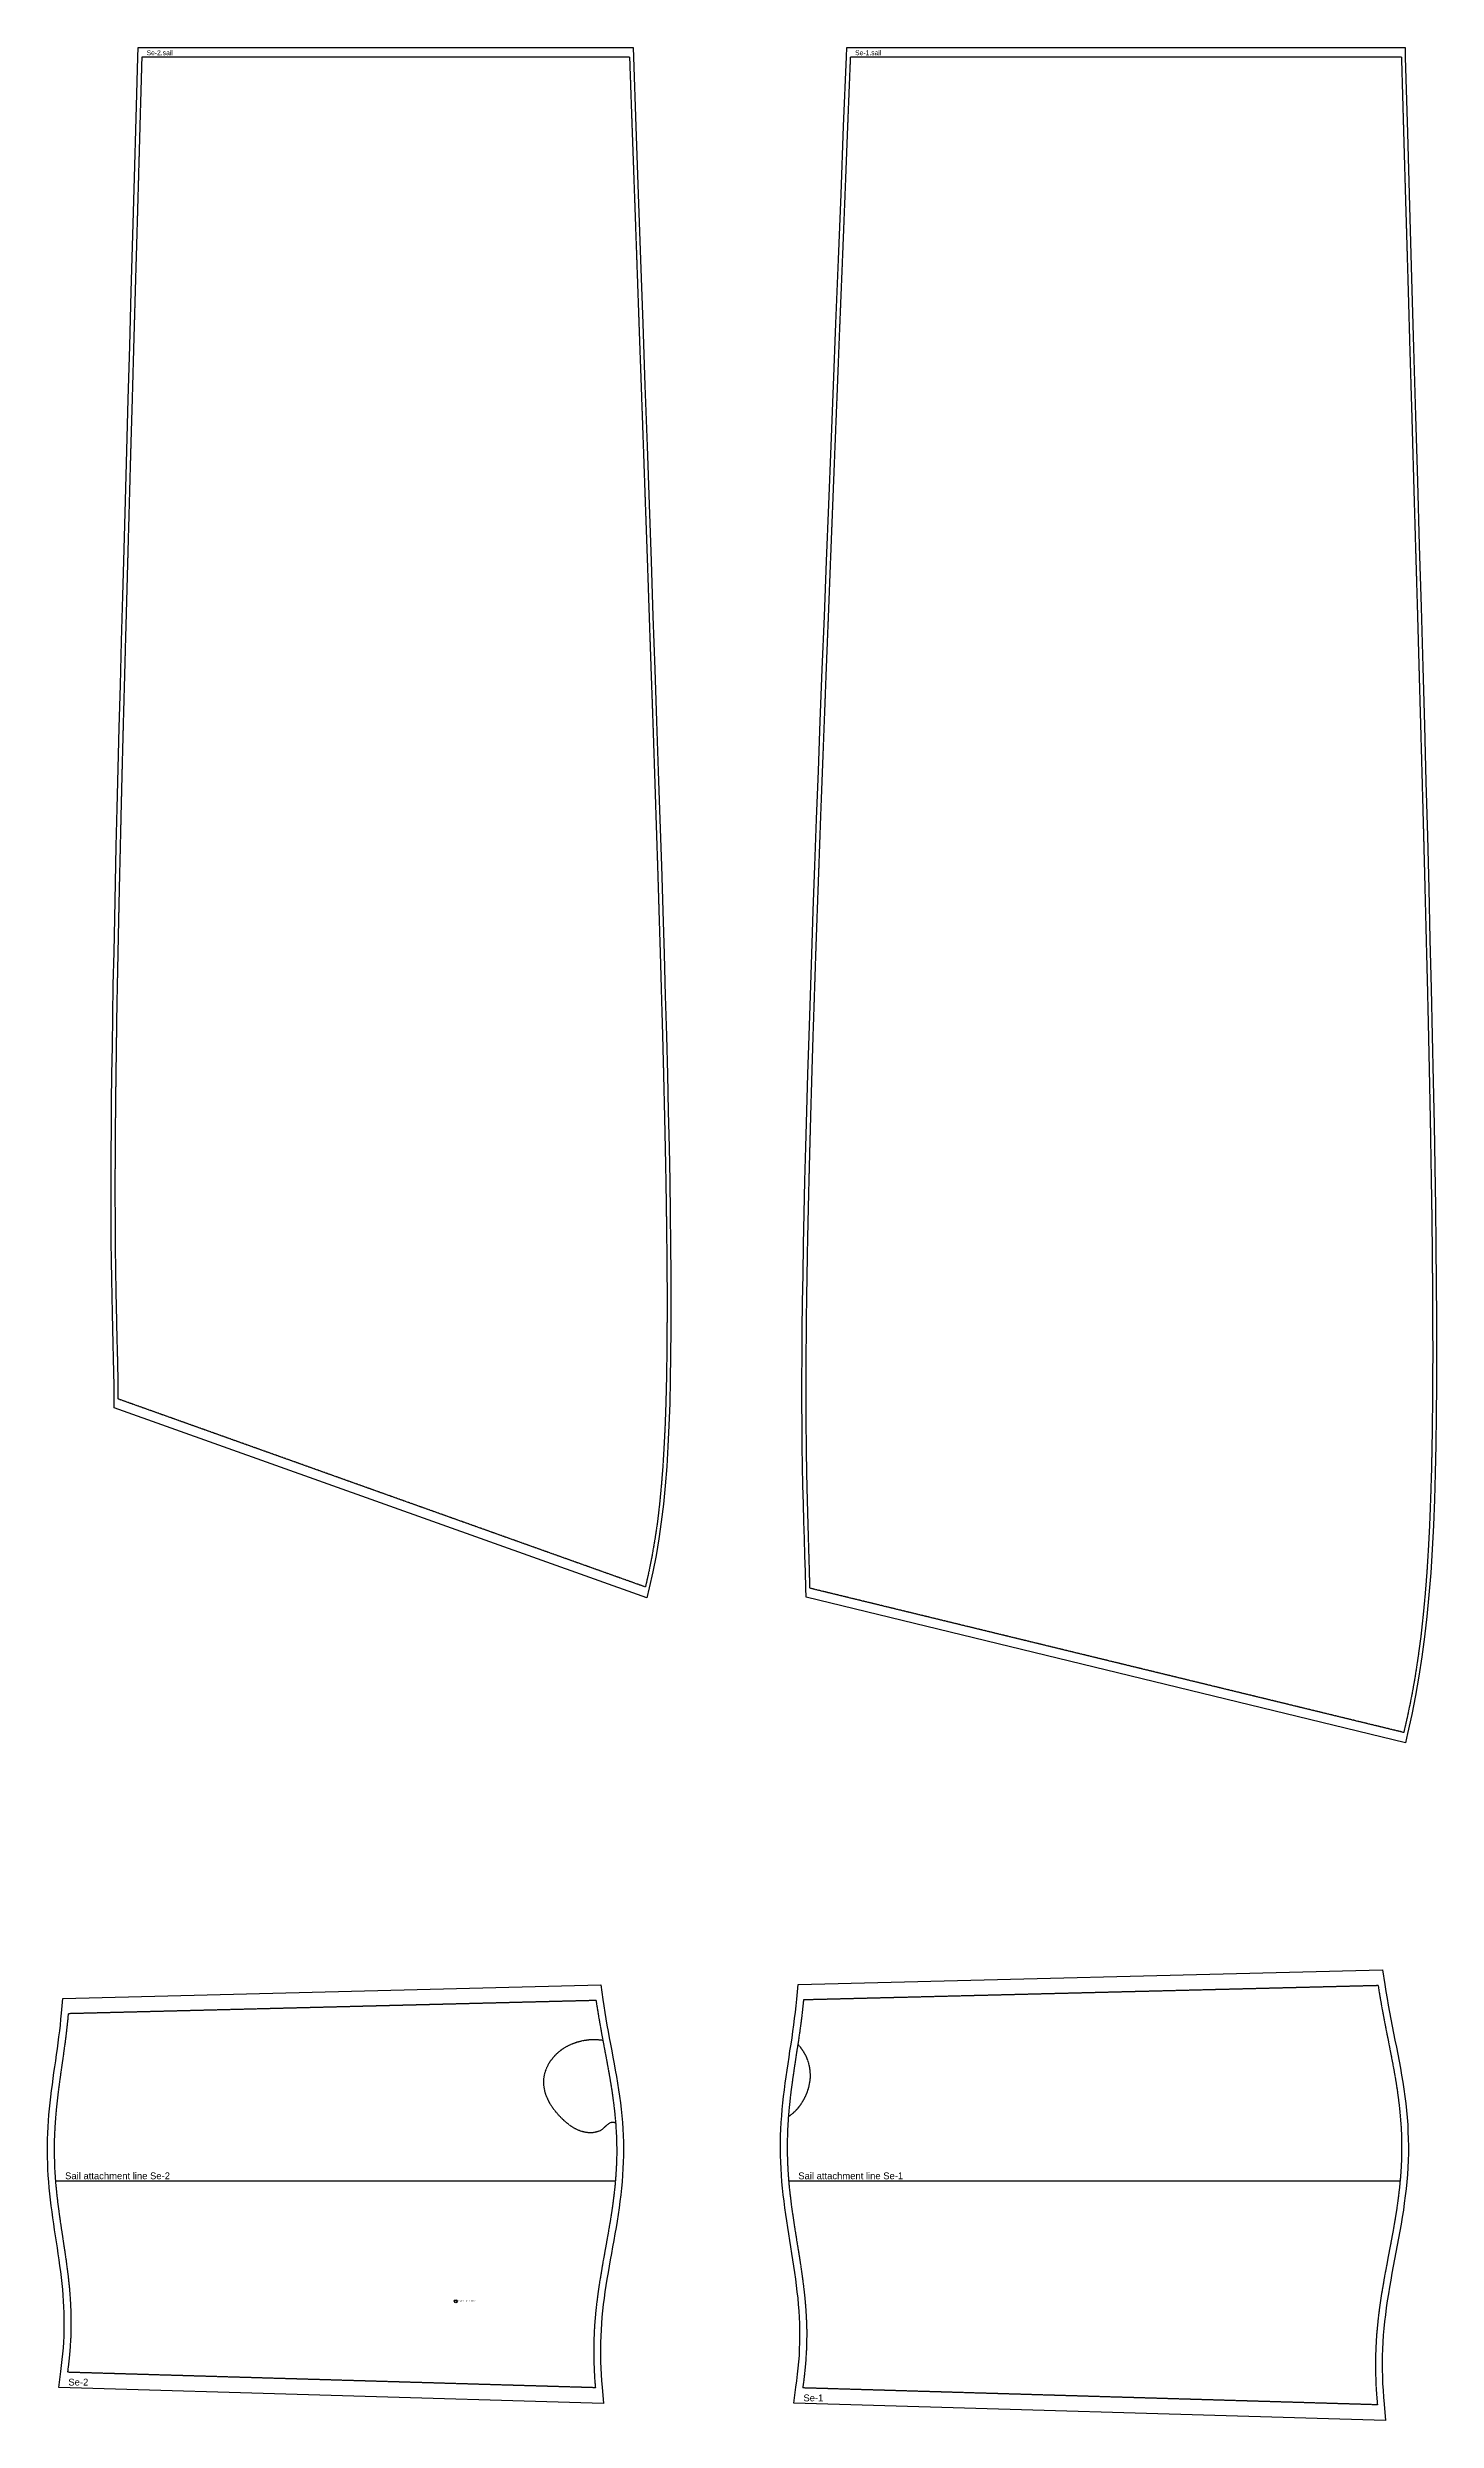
# Model space of a CAD drawing. Extents: x -5584 to 13075, y -2136 to 1760.
# Drawn here: x -2470 to -1030, y -698 to 1760 of the extents above; entities that cross this region are included whole.
import ezdxf

# ---------------------------------------------------------------- set-up
doc = ezdxf.new("R2010")
doc.units = 0
doc.linetypes.add('DASHED', pattern=[0.6, 0.5, -0.1])
for name, color, linetype in [('cut', 7, 'CONTINUOUS'), ('markers', 2, 'CONTINUOUS'), ('seam', 1, 'DASHED'), ('text', 3, 'CONTINUOUS')]:
    doc.layers.add(name, color=color, linetype=linetype)
doc.styles.get("Standard").update_dxf_attribs({"font": 'arial.ttf'})

# ---------------------------------------------------------------- blocks, each defined once
blk = doc.blocks.new('Se-1.sail_(7)')
at = {"layer": 'cut'}
for points in [[(-617.1, -1595.2, 0), (-617.4, -1585.9, 0), (-617.8, -1569, 0), (-618.3, -1552, 0), (-618.8, -1534.6, 0), (-619.3, -1516.9, 0), (-619.8, -1498.5, 0), (-620.3, -1479.5, 0), (-620.7, -1459.6, 0), (-621, -1438.8, 0), (-621.2, -1417, 0), (-621.3, -1394, 0), (-621.3, -1369.9, 0), (-621.2, -1344.6, 0), (-621, -1318, 0), (-620.7, -1290, 0), (-620.2, -1260.6, 0), (-619.7, -1229.9, 0), (-619, -1197.6, 0), (-618.2, -1164, 0), (-617.3, -1128.7, 0), (-616.3, -1091.9, 0), (-615.2, -1053.6, 0), (-614, -1013.7, 0), (-612.6, -972.1, 0), (-611.2, -929, 0), (-609.6, -884.1, 0), (-607.9, -837.6, 0), (-606.2, -789.4, 0), (-604.3, -739.4, 0), (-602.3, -687.8, 0), (-600.3, -634.3, 0), (-598.1, -579.1, 0), (-595.9, -522.1, 0), (-593.6, -463.3, 0), (-591.2, -402.7, 0), (-588.7, -340.3, 0), (-586.1, -276, 0), (-583.5, -209.6, 0), (-580.8, -142, 0), (-578.1, -71.6, 0), (-575.2, 0.2, 0), (-574.8, 10, 0)], [(-574.8, 10, 0), (3.7, 10, 0)], [(3.7, 10, 0), (4, 0.1, 0), (6.2, -78.4, 0), (8.4, -154.7, 0), (10.6, -229, 0), (12.6, -301.2, 0), (14.7, -371.4, 0), (16.6, -439.6, 0), (18.5, -505.7, 0), (20.4, -569.9, 0), (22.1, -632, 0), (23.8, -692.3, 0), (25.4, -750.6, 0), (26.9, -806.9, 0), (28.3, -861.4, 0), (29.6, -914, 0), (30.9, -964.7, 0), (32, -1013.6, 0), (33, -1060.7, 0), (33.9, -1106, 0), (34.6, -1149.5, 0), (35.3, -1191.3, 0), (35.8, -1231.3, 0), (36.1, -1269.7, 0), (36.3, -1306.4, 0), (36.4, -1341.5, 0), (36.3, -1375, 0), (36, -1407, 0), (35.6, -1437.5, 0), (35, -1466.6, 0), (34.1, -1494.3, 0), (33.1, -1520.7, 0), (31.8, -1545.8, 0), (30.3, -1569.9, 0), (28.5, -1592.9, 0), (26.4, -1615, 0), (24, -1636.3, 0), (21.3, -1657, 0), (18.2, -1677.1, 0), (14.7, -1696.9, 0), (10.7, -1716.6, 0), (6.3, -1736.2, 0), (4.1, -1746, 0)], [(4.1, -1746, 0), (-617.1, -1595.2, 0)]]:
    blk.add_polyline3d(points, dxfattribs=at)
at = {"layer": 'seam'}
for points in [[(-571.2, 0, 0), (-574.1, -71.9, 0), (-576.8, -141.9, 0), (-579.5, -210, 0), (-582.2, -276.1, 0), (-584.7, -340.4, 0), (-587.2, -402.9, 0), (-589.6, -463.5, 0), (-591.9, -522.3, 0), (-594.1, -579.3, 0), (-596.3, -634.5, 0), (-598.3, -687.9, 0), (-600.3, -739.6, 0), (-602.2, -789.5, 0), (-603.9, -837.7, 0), (-605.6, -884.2, 0), (-607.2, -929.1, 0), (-608.6, -972.3, 0), (-610, -1013.8, 0), (-611.2, -1053.7, 0), (-612.3, -1092.1, 0), (-613.3, -1128.8, 0), (-614.2, -1164, 0), (-615, -1197.7, 0), (-615.7, -1230, 0), (-616.2, -1260.7, 0), (-616.7, -1290, 0), (-617, -1318, 0), (-617.2, -1344.6, 0), (-617.3, -1369.9, 0), (-617.3, -1394, 0), (-617.2, -1416.9, 0), (-617, -1438.7, 0), (-616.7, -1459.5, 0), (-616.3, -1479.4, 0), (-615.8, -1498.4, 0), (-615.3, -1516.8, 0), (-614.8, -1534.5, 0), (-614.3, -1551.9, 0), (-613.8, -1568.9, 0), (-613.4, -1585.8, 0)], [(0, 0, 0), (-571.2, 0, 0)], [(0, 0, 0), (2.2, -78.5, 0), (4.4, -154.8, 0), (6.6, -229.1, 0), (8.6, -301.3, 0), (10.7, -371.5, 0), (12.6, -439.7, 0), (14.5, -505.8, 0), (16.4, -570, 0), (18.1, -632.2, 0), (19.8, -692.4, 0), (21.4, -750.7, 0), (22.9, -807, 0), (24.3, -861.5, 0), (25.6, -914.1, 0), (26.9, -964.8, 0), (28, -1013.7, 0), (29, -1060.8, 0), (29.9, -1106.1, 0), (30.6, -1149.6, 0), (31.3, -1191.3, 0), (31.8, -1231.4, 0), (32.1, -1269.7, 0), (32.3, -1306.4, 0), (32.4, -1341.5, 0), (32.3, -1375, 0), (32, -1407, 0), (31.6, -1437.4, 0), (31, -1466.5, 0), (30.1, -1494.1, 0), (29.1, -1520.5, 0), (27.8, -1545.6, 0), (26.3, -1569.6, 0), (24.5, -1592.6, 0), (22.4, -1614.6, 0), (20.1, -1635.8, 0), (17.3, -1656.4, 0), (14.3, -1676.5, 0), (10.8, -1696.2, 0), (6.8, -1715.8, 0), (2.4, -1735.3, 0)], [(2.4, -1735.3, 0), (-613.4, -1585.8, 0)]]:
    blk.add_polyline3d(points, dxfattribs=at)
at = {"layer": 'text'}
blk.add_text('Se-1.sail', height=5, dxfattribs=at).set_placement((-566.2, 2))
blk = doc.blocks.new('Se-2.sail_(8)')
at = {"layer": 'cut'}
for points in [[(-534.1, -1399, 0), (-534.2, -1389.8, 0), (-534.3, -1376.1, 0), (-534.5, -1362.1, 0), (-534.8, -1347.8, 0), (-535.2, -1332.9, 0), (-535.6, -1317.2, 0), (-535.9, -1300.9, 0), (-536.3, -1283.8, 0), (-536.6, -1265.7, 0), (-536.9, -1246.7, 0), (-537.1, -1226.6, 0), (-537.2, -1205.5, 0), (-537.3, -1183.3, 0), (-537.3, -1159.9, 0), (-537.2, -1135.3, 0), (-537, -1109.5, 0), (-536.8, -1082.4, 0), (-536.4, -1053.9, 0), (-536, -1024.3, 0), (-535.6, -993.2, 0), (-535, -960.9, 0), (-534.3, -927.1, 0), (-533.6, -891.9, 0), (-532.8, -855.3, 0), (-531.9, -817.3, 0), (-531, -777.9, 0), (-530, -736.9, 0), (-528.9, -694.4, 0), (-527.7, -650.5, 0), (-526.5, -605, 0), (-525.2, -558.1, 0), (-523.9, -509.5, 0), (-522.5, -459.3, 0), (-521, -407.5, 0), (-519.5, -354.2, 0), (-518, -299.4, 0), (-516.4, -242.7, 0), (-514.7, -184.5, 0), (-513, -124.7, 0), (-511.3, -63.4, 0), (-509.5, 0.1, 0), (-509.2, 10, 0)], [(-509.2, 10, 0), (3.7, 10, 0)], [(3.7, 10, 0), (4, 0.1, 0), (6.5, -71.8, 0), (9, -141.8, 0), (11.4, -209.9, 0), (13.7, -276, 0), (16, -340.3, 0), (18.2, -402.8, 0), (20.3, -463.4, 0), (22.4, -522.2, 0), (24.3, -579.2, 0), (26.2, -634.4, 0), (28.1, -687.9, 0), (29.8, -739.6, 0), (31.4, -789.5, 0), (33, -837.7, 0), (34.4, -884.3, 0), (35.8, -929.1, 0), (37, -972.3, 0), (38.2, -1013.9, 0), (39.2, -1053.8, 0), (40.1, -1092.2, 0), (40.9, -1128.9, 0), (41.6, -1164.2, 0), (42.1, -1197.9, 0), (42.5, -1230.1, 0), (42.8, -1260.9, 0), (42.9, -1290.3, 0), (42.8, -1318.2, 0), (42.6, -1344.9, 0), (42.2, -1370.2, 0), (41.6, -1394.3, 0), (40.8, -1417.3, 0), (39.7, -1439.1, 0), (38.5, -1459.9, 0), (36.9, -1479.8, 0), (35.1, -1498.8, 0), (32.9, -1517.1, 0), (30.4, -1534.8, 0), (27.5, -1552, 0), (24.1, -1568.9, 0), (20.3, -1585.5, 0), (17.9, -1595.7, 0)], [(17.9, -1595.7, 0), (-534.1, -1399, 0)]]:
    blk.add_polyline3d(points, dxfattribs=at)
at = {"layer": 'seam'}
for points in [[(-505.5, 0, 0), (-507.3, -63.3, 0), (-509, -124.8, 0), (-510.7, -184.7, 0), (-512.4, -242.9, 0), (-514, -299.5, 0), (-515.5, -354.4, 0), (-517.1, -407.7, 0), (-518.5, -459.4, 0), (-519.9, -509.6, 0), (-521.2, -558.1, 0), (-522.5, -605.1, 0), (-523.7, -650.6, 0), (-524.9, -694.5, 0), (-526, -737, 0), (-527, -777.9, 0), (-527.9, -817.4, 0), (-528.8, -855.4, 0), (-529.6, -892, 0), (-530.3, -927.2, 0), (-531, -960.9, 0), (-531.6, -993.3, 0), (-532, -1024.3, 0), (-532.4, -1054, 0), (-532.8, -1082.4, 0), (-533, -1109.5, 0), (-533.2, -1135.3, 0), (-533.3, -1159.9, 0), (-533.3, -1183.3, 0), (-533.2, -1205.5, 0), (-533.1, -1226.6, 0), (-532.9, -1246.6, 0), (-532.6, -1265.6, 0), (-532.3, -1283.7, 0), (-531.9, -1300.8, 0), (-531.6, -1317.1, 0), (-531.2, -1332.7, 0), (-530.8, -1347.7, 0), (-530.5, -1362.1, 0), (-530.3, -1376.1, 0), (-530.2, -1389.8, 0)], [(0, 0, 0), (-505.5, 0, 0)], [(0, 0, 0), (2.5, -71.9, 0), (5, -141.9, 0), (7.4, -210, 0), (9.7, -276.2, 0), (12, -340.5, 0), (14.2, -403, 0), (16.3, -463.6, 0), (18.4, -522.4, 0), (20.3, -579.4, 0), (22.2, -634.6, 0), (24.1, -688, 0), (25.8, -739.7, 0), (27.4, -789.6, 0), (29, -837.9, 0), (30.4, -884.4, 0), (31.8, -929.2, 0), (33, -972.4, 0), (34.2, -1014, 0), (35.2, -1053.9, 0), (36.1, -1092.3, 0), (36.9, -1129, 0), (37.6, -1164.2, 0), (38.1, -1197.9, 0), (38.5, -1230.2, 0), (38.8, -1260.9, 0), (38.9, -1290.3, 0), (38.8, -1318.2, 0), (38.6, -1344.8, 0), (38.2, -1370.1, 0), (37.6, -1394.2, 0), (36.8, -1417.1, 0), (35.7, -1438.9, 0), (34.5, -1459.7, 0), (32.9, -1479.5, 0), (31.1, -1498.4, 0), (29, -1516.6, 0), (26.4, -1534.2, 0), (23.5, -1551.3, 0), (20.2, -1568, 0), (16.4, -1584.6, 0)], [(16.4, -1584.6, 0), (-530.2, -1389.8, 0)]]:
    blk.add_polyline3d(points, dxfattribs=at)
at = {"layer": 'text'}
blk.add_text('Se-2.sail', height=5, dxfattribs=at).set_placement((-500.5, 2))
blk = doc.blocks.new('Se-1.tube_(22)')
at = {"layer": 'cut'}
for points in [[(-628.4, -230, 0), (-626.1, -213.3, 0), (-625.2, -206.7, 0), (-624.4, -200.1, 0), (-623.7, -193.6, 0), (-623.1, -187, 0), (-622.6, -180.5, 0), (-622.3, -173.9, 0), (-622.1, -167.3, 0), (-622, -160.8, 0), (-622, -154.2, 0), (-622.2, -147.6, 0), (-622.5, -141.1, 0), (-622.9, -134.5, 0), (-623.4, -127.9, 0), (-624, -121.3, 0), (-624.7, -114.7, 0), (-625.4, -108.1, 0), (-626.3, -101.4, 0), (-627.2, -94.8, 0), (-628.2, -88.1, 0), (-629.2, -81.5, 0), (-630.3, -74.8, 0), (-631.4, -68.1, 0), (-632.5, -61.4, 0), (-633.6, -54.7, 0), (-634.6, -47.9, 0), (-635.7, -41.2, 0), (-636.7, -34.5, 0), (-637.6, -27.7, 0), (-638.5, -20.9, 0), (-639.3, -14.2, 0), (-640, -7.4, 0), (-640.6, -0.6, 0), (-641.2, 6.2, 0), (-641.6, 13, 0), (-641.9, 19.8, 0), (-642.1, 26.6, 0), (-642.2, 33.4, 0), (-642.2, 40.2, 0), (-642, 47.1, 0), (-641.8, 53.9, 0), (-641.4, 60.7, 0), (-640.9, 67.5, 0), (-640.4, 74.3, 0), (-639.7, 81.1, 0), (-639, 87.8, 0), (-638.1, 94.6, 0), (-637.3, 101.4, 0), (-636.3, 108.1, 0), (-635.3, 114.9, 0), (-634.3, 121.6, 0), (-633.3, 128.3, 0), (-632.3, 135, 0), (-631.2, 141.7, 0), (-630.2, 148.4, 0), (-629.3, 155.1, 0), (-628.3, 161.8, 0), (-627.5, 168.4, 0), (-626.7, 175.1, 0), (-626, 181.7, 0), (-625.3, 188.3, 0), (-623.8, 203.5, 0)], [(-623.8, 203.5, 0), (-18.1, 218.7, 0)], [(-18.1, 218.7, 0), (-15.8, 203.6, 0), (-14.7, 196.4, 0), (-13.5, 189.3, 0), (-12.2, 182.1, 0), (-10.9, 174.9, 0), (-9.5, 167.8, 0), (-8.1, 160.6, 0), (-6.7, 153.4, 0), (-5.3, 146.1, 0), (-3.8, 138.9, 0), (-2.4, 131.6, 0), (-1, 124.4, 0), (0.3, 117.1, 0), (1.6, 109.8, 0), (2.8, 102.5, 0), (3.9, 95.2, 0), (4.9, 87.8, 0), (5.9, 80.5, 0), (6.7, 73.1, 0), (7.3, 65.8, 0), (7.9, 58.4, 0), (8.2, 51, 0), (8.5, 43.7, 0), (8.6, 36.3, 0), (8.6, 28.9, 0), (8.4, 21.5, 0), (8, 14.1, 0), (7.6, 6.7, 0), (7, -0.6, 0), (6.2, -8, 0), (5.4, -15.3, 0), (4.4, -22.7, 0), (3.4, -30, 0), (2.2, -37.3, 0), (1, -44.6, 0), (-0.2, -51.9, 0), (-1.6, -59.2, 0), (-2.9, -66.5, 0), (-4.3, -73.7, 0), (-5.7, -81, 0), (-7, -88.2, 0), (-8.4, -95.4, 0), (-9.7, -102.6, 0), (-10.9, -109.8, 0), (-12.1, -116.9, 0), (-13.3, -124.1, 0), (-14.3, -131.2, 0), (-15.2, -138.4, 0), (-16, -145.5, 0), (-16.8, -152.6, 0), (-17.4, -159.7, 0), (-17.8, -166.8, 0), (-18.2, -174, 0), (-18.4, -181.1, 0), (-18.5, -188.2, 0), (-18.5, -195.3, 0), (-18.3, -202.5, 0), (-18.1, -209.6, 0), (-17.7, -216.8, 0), (-17.2, -223.9, 0), (-16.6, -231.1, 0), (-15.1, -248, 0)], [(-15.1, -248, 0), (-628.4, -230, 0)]]:
    blk.add_polyline3d(points, dxfattribs=at)
at = {"layer": 'seam'}
blk.add_line((0, 0), (-633.7, 0), dxfattribs=at)
for points in [[(-22.7, 202.5, 0), (-618.3, 187.7, 0)], [(-22.7, 202.5, 0), (-21.6, 195.3, 0), (-20.4, 188.1, 0), (-19.1, 180.9, 0), (-17.8, 173.7, 0), (-16.4, 166.4, 0), (-15, 159.2, 0), (-13.6, 152, 0), (-12.1, 144.8, 0), (-10.7, 137.5, 0), (-9.3, 130.3, 0), (-7.9, 123.1, 0), (-6.6, 115.9, 0), (-5.3, 108.6, 0), (-4.1, 101.4, 0), (-3, 94.2, 0), (-2, 86.9, 0), (-1.1, 79.7, 0), (-0.3, 72.5, 0), (0.3, 65.2, 0), (0.9, 58, 0), (1.3, 50.7, 0), (1.5, 43.5, 0), (1.6, 36.2, 0), (1.6, 29, 0), (1.4, 21.7, 0), (1.1, 14.5, 0), (0.6, 7.2, 0), (0, 0, 0), (-0.7, -7.2, 0), (-1.6, -14.5, 0), (-2.5, -21.7, 0), (-3.5, -29, 0), (-4.7, -36.2, 0), (-5.9, -43.5, 0), (-7.1, -50.7, 0), (-8.5, -57.9, 0), (-9.8, -65.2, 0), (-11.2, -72.4, 0), (-12.6, -79.6, 0), (-13.9, -86.9, 0), (-15.3, -94.1, 0), (-16.6, -101.3, 0), (-17.8, -108.6, 0), (-19.1, -115.8, 0), (-20.2, -123, 0), (-21.2, -130.3, 0), (-22.2, -137.5, 0), (-23, -144.7, 0), (-23.7, -152, 0), (-24.4, -159.2, 0), (-24.8, -166.4, 0), (-25.2, -173.7, 0), (-25.4, -180.9, 0), (-25.5, -188.2, 0), (-25.5, -195.4, 0), (-25.3, -202.7, 0), (-25.1, -209.9, 0), (-24.7, -217.2, 0), (-24.1, -224.5, 0), (-23.5, -231.7, 0)], [(-22.7, 202.5, 0), (-21.6, 195.3, 0), (-20.4, 188.1, 0), (-19.1, 180.9, 0), (-17.8, 173.7, 0), (-16.4, 166.4, 0), (-15, 159.2, 0), (-13.6, 152, 0), (-12.1, 144.8, 0), (-10.7, 137.5, 0), (-9.3, 130.3, 0), (-7.9, 123.1, 0), (-6.6, 115.9, 0), (-5.3, 108.6, 0), (-4.1, 101.4, 0), (-3, 94.2, 0), (-2, 86.9, 0), (-1.1, 79.7, 0), (-0.3, 72.5, 0), (0.3, 65.2, 0), (0.9, 58, 0), (1.3, 50.7, 0), (1.5, 43.5, 0), (1.6, 36.2, 0), (1.6, 29, 0), (1.4, 21.7, 0), (1.1, 14.5, 0), (0.6, 7.2, 0), (0, 0, 0), (-0.7, -7.2, 0), (-1.6, -14.5, 0), (-2.5, -21.7, 0), (-3.5, -29, 0), (-4.7, -36.2, 0), (-5.9, -43.5, 0), (-7.1, -50.7, 0), (-8.5, -57.9, 0), (-9.8, -65.2, 0), (-11.2, -72.4, 0), (-12.6, -79.6, 0), (-13.9, -86.9, 0), (-15.3, -94.1, 0), (-16.6, -101.3, 0), (-17.8, -108.6, 0), (-19.1, -115.8, 0), (-20.2, -123, 0), (-21.2, -130.3, 0), (-22.2, -137.5, 0), (-23, -144.7, 0), (-23.7, -152, 0), (-24.4, -159.2, 0), (-24.8, -166.4, 0), (-25.2, -173.7, 0), (-25.4, -180.9, 0), (-25.5, -188.2, 0), (-25.5, -195.4, 0), (-25.3, -202.7, 0), (-25.1, -209.9, 0), (-24.7, -217.2, 0), (-24.1, -224.5, 0), (-23.5, -231.7, 0)], [(-618.3, 187.7, 0), (-619, 181, 0), (-619.7, 174.3, 0), (-620.5, 167.5, 0), (-621.4, 160.8, 0), (-622.3, 154.1, 0), (-623.3, 147.4, 0), (-624.3, 140.7, 0), (-625.4, 134, 0), (-626.4, 127.3, 0), (-627.4, 120.6, 0), (-628.4, 113.8, 0), (-629.4, 107.1, 0), (-630.3, 100.4, 0), (-631.2, 93.7, 0), (-632, 87, 0), (-632.7, 80.3, 0), (-633.4, 73.6, 0), (-634, 66.9, 0), (-634.4, 60.2, 0), (-634.8, 53.5, 0), (-635, 46.8, 0), (-635.2, 40.2, 0), (-635.2, 33.5, 0), (-635.1, 26.8, 0), (-634.9, 20.1, 0), (-634.6, 13.4, 0), (-634.2, 6.7, 0), (-633.7, 0, 0), (-633.1, -6.7, 0), (-632.3, -13.4, 0), (-631.5, -20.1, 0), (-630.7, -26.8, 0), (-629.7, -33.5, 0), (-628.7, -40.2, 0), (-627.7, -46.9, 0), (-626.6, -53.6, 0), (-625.6, -60.3, 0), (-624.5, -67, 0), (-623.4, -73.7, 0), (-622.3, -80.4, 0), (-621.3, -87.1, 0), (-620.3, -93.8, 0), (-619.4, -100.5, 0), (-618.5, -107.2, 0), (-617.7, -113.9, 0), (-617, -120.6, 0), (-616.4, -127.3, 0), (-615.9, -134, 0), (-615.5, -140.7, 0), (-615.2, -147.4, 0), (-615, -154.1, 0), (-615, -160.8, 0), (-615.1, -167.5, 0), (-615.3, -174.2, 0), (-615.7, -180.9, 0), (-616.1, -187.6, 0), (-616.7, -194.2, 0), (-617.4, -200.9, 0), (-618.2, -207.6, 0), (-619.1, -214.2, 0)], [(-624.2, 141.7, 0), (-623.6, 141.1, 0), (-623, 140.4, 0), (-622.5, 139.8, 0), (-621.9, 139.1, 0), (-621.4, 138.4, 0), (-620.9, 137.7, 0), (-620.4, 137, 0), (-619.9, 136.3, 0), (-619.4, 135.6, 0), (-618.9, 134.9, 0), (-618.4, 134.2, 0), (-618, 133.4, 0), (-617.5, 132.7, 0), (-617.1, 131.9, 0), (-616.7, 131.2, 0), (-616.3, 130.4, 0), (-615.9, 129.6, 0), (-615.6, 128.8, 0), (-615.2, 128, 0), (-614.9, 127.2, 0), (-614.6, 126.4, 0), (-614.3, 125.6, 0), (-614, 124.8, 0), (-613.7, 124, 0), (-613.4, 123.2, 0), (-613.2, 122.3, 0), (-613, 121.5, 0), (-612.7, 120.7, 0), (-612.6, 119.8, 0), (-612.4, 119, 0), (-612.2, 118.1, 0), (-612.1, 117.3, 0), (-612, 116.4, 0), (-611.9, 115.6, 0), (-611.8, 114.7, 0), (-611.7, 113.9, 0), (-611.6, 113, 0), (-611.6, 112.1, 0), (-611.5, 111.3, 0), (-611.5, 110.4, 0), (-611.5, 109.5, 0), (-611.5, 108.7, 0), (-611.5, 107.8, 0), (-611.5, 106.9, 0), (-611.6, 106.1, 0), (-611.7, 105.2, 0), (-611.8, 104.4, 0), (-611.9, 103.5, 0), (-612, 102.7, 0), (-612.2, 101.8, 0), (-612.3, 101, 0), (-612.5, 100.1, 0), (-612.7, 99.3, 0), (-612.8, 98.4, 0), (-613, 97.6, 0), (-613.2, 96.7, 0), (-613.5, 95.9, 0), (-613.7, 95.1, 0), (-614, 94.2, 0), (-614.2, 93.4, 0), (-614.5, 92.6, 0), (-614.8, 91.8, 0), (-615.1, 91, 0), (-615.4, 90.2, 0), (-615.8, 89.4, 0), (-616.1, 88.6, 0), (-616.5, 87.8, 0), (-616.9, 87, 0), (-617.2, 86.3, 0), (-617.6, 85.5, 0), (-618, 84.7, 0), (-618.5, 84, 0), (-618.9, 83.2, 0), (-619.3, 82.5, 0), (-619.8, 81.7, 0), (-620.2, 81, 0), (-620.7, 80.3, 0), (-621.2, 79.5, 0), (-621.7, 78.8, 0), (-622.2, 78.1, 0), (-622.7, 77.4, 0), (-623.2, 76.7, 0), (-623.7, 76.1, 0), (-624.3, 75.4, 0), (-624.8, 74.7, 0), (-625.4, 74.1, 0), (-626, 73.5, 0), (-626.6, 72.8, 0), (-627.2, 72.2, 0), (-627.8, 71.6, 0), (-628.5, 71, 0), (-629.1, 70.5, 0), (-629.8, 69.9, 0), (-630.5, 69.4, 0), (-631.1, 68.8, 0), (-631.8, 68.3, 0), (-632.5, 67.8, 0), (-633.2, 67.3, 0), (-634, 66.8, 0)], [(-23.5, -231.7, 0), (-619.1, -214.2, 0)]]:
    blk.add_polyline3d(points, dxfattribs=at)
at = {"layer": 'text'}
for s, p in [('Sail attachment line Se-1', (-623.7, 2)), ('Se-1', (-618.4, -228))]:
    blk.add_text(s, height=7, dxfattribs=at).set_placement(p)
blk = doc.blocks.new('Se-2.tube_(23)')
at = {"layer": 'cut'}
for points in [[(-572.7, 189.3, 0), (-15.2, 203.2, 0)], [(-15.2, 203.2, 0), (-13, 188.1, 0), (-12.1, 181.4, 0), (-11, 174.8, 0), (-9.9, 168.2, 0), (-8.8, 161.6, 0), (-7.6, 155, 0), (-6.3, 148.3, 0), (-5.1, 141.7, 0), (-3.8, 135, 0), (-2.5, 128.3, 0), (-1.3, 121.6, 0), (-0.1, 114.9, 0), (1.1, 108.2, 0), (2.2, 101.4, 0), (3.3, 94.7, 0), (4.3, 87.9, 0), (5.2, 81.2, 0), (6, 74.4, 0), (6.7, 67.6, 0), (7.3, 60.8, 0), (7.7, 54, 0), (8.1, 47.1, 0), (8.3, 40.3, 0), (8.4, 33.5, 0), (8.4, 26.7, 0), (8.2, 19.8, 0), (7.9, 13, 0), (7.5, 6.2, 0), (7, -0.6, 0), (6.3, -7.4, 0), (5.6, -14.2, 0), (4.8, -21, 0), (3.8, -27.7, 0), (2.8, -34.5, 0), (1.8, -41.3, 0), (0.7, -48, 0), (-0.5, -54.7, 0), (-1.7, -61.4, 0), (-2.9, -68.1, 0), (-4.1, -74.8, 0), (-5.3, -81.5, 0), (-6.5, -88.1, 0), (-7.6, -94.8, 0), (-8.7, -101.4, 0), (-9.8, -108, 0), (-10.8, -114.6, 0), (-11.7, -121.2, 0), (-12.5, -127.8, 0), (-13.2, -134.4, 0), (-13.9, -141, 0), (-14.4, -147.5, 0), (-14.8, -154.1, 0), (-15.1, -160.7, 0), (-15.3, -167.3, 0), (-15.4, -173.8, 0), (-15.4, -180.4, 0), (-15.3, -187, 0), (-15.1, -193.6, 0), (-14.7, -200.2, 0), (-14.3, -206.8, 0), (-13.8, -213.5, 0), (-12.4, -230.3, 0)], [(-576.9, -213.7, 0), (-574.8, -197.1, 0), (-574, -191, 0), (-573.3, -184.9, 0), (-572.7, -178.8, 0), (-572.1, -172.8, 0), (-571.7, -166.7, 0), (-571.4, -160.7, 0), (-571.2, -154.6, 0), (-571.2, -148.5, 0), (-571.2, -142.5, 0), (-571.3, -136.4, 0), (-571.5, -130.3, 0), (-571.9, -124.3, 0), (-572.3, -118.2, 0), (-572.8, -112.1, 0), (-573.4, -106, 0), (-574.1, -99.8, 0), (-574.8, -93.7, 0), (-575.6, -87.6, 0), (-576.5, -81.4, 0), (-577.4, -75.3, 0), (-578.3, -69.1, 0), (-579.2, -62.9, 0), (-580.2, -56.7, 0), (-581.1, -50.5, 0), (-582, -44.3, 0), (-582.9, -38.1, 0), (-583.8, -31.9, 0), (-584.6, -25.6, 0), (-585.4, -19.4, 0), (-586.1, -13.1, 0), (-586.7, -6.8, 0), (-587.2, -0.6, 0), (-587.7, 5.7, 0), (-588.1, 12, 0), (-588.3, 18.3, 0), (-588.5, 24.6, 0), (-588.6, 30.9, 0), (-588.6, 37.2, 0), (-588.4, 43.5, 0), (-588.2, 49.8, 0), (-587.9, 56.1, 0), (-587.5, 62.3, 0), (-587, 68.6, 0), (-586.4, 74.9, 0), (-585.8, 81.2, 0), (-585.1, 87.4, 0), (-584.3, 93.7, 0), (-583.5, 99.9, 0), (-582.7, 106.2, 0), (-581.8, 112.4, 0), (-580.9, 118.5, 0), (-580, 124.7, 0), (-579.2, 131, 0), (-578.3, 137.1, 0), (-577.5, 143.3, 0), (-576.7, 149.5, 0), (-575.9, 155.6, 0), (-575.2, 161.7, 0), (-574.6, 167.9, 0), (-574.1, 174, 0), (-572.7, 189.3, 0)], [(-12.4, -230.3, 0), (-576.9, -213.7, 0)]]:
    blk.add_polyline3d(points, dxfattribs=at)
at = {"layer": 'markers'}
for radius in [1.5, 1.2]:
    blk.add_circle((-165.4, -124.5), radius, dxfattribs=at)
at = {"layer": 'seam'}
blk.add_line((0, 0), (-580.3, 0), dxfattribs=at)
for points in [[(-567.1, 173.4, 0), (-567.6, 167.2, 0), (-568.3, 161, 0), (-569, 154.8, 0), (-569.7, 148.6, 0), (-570.5, 142.4, 0), (-571.4, 136.2, 0), (-572.2, 130, 0), (-573.1, 123.8, 0), (-574, 117.6, 0), (-574.9, 111.4, 0), (-575.7, 105.2, 0), (-576.6, 99, 0), (-577.4, 92.8, 0), (-578.1, 86.6, 0), (-578.8, 80.4, 0), (-579.5, 74.2, 0), (-580, 68, 0), (-580.5, 61.8, 0), (-580.9, 55.7, 0), (-581.2, 49.5, 0), (-581.5, 43.3, 0), (-581.6, 37.1, 0), (-581.6, 30.9, 0), (-581.5, 24.7, 0), (-581.3, 18.6, 0), (-581.1, 12.4, 0), (-580.7, 6.2, 0), (-580.3, 0, 0), (-579.7, -6.2, 0), (-579.1, -12.4, 0), (-578.4, -18.6, 0), (-577.7, -24.7, 0), (-576.8, -30.9, 0), (-576, -37.1, 0), (-575.1, -43.3, 0), (-574.2, -49.5, 0), (-573.2, -55.7, 0), (-572.3, -61.9, 0), (-571.4, -68.1, 0), (-570.4, -74.3, 0), (-569.5, -80.5, 0), (-568.7, -86.7, 0), (-567.9, -92.9, 0), (-567.1, -99, 0), (-566.5, -105.2, 0), (-565.8, -111.4, 0), (-565.3, -117.6, 0), (-564.9, -123.8, 0), (-564.6, -130, 0), (-564.3, -136.2, 0), (-564.2, -142.4, 0), (-564.2, -148.6, 0), (-564.3, -154.8, 0), (-564.4, -160.9, 0), (-564.8, -167.1, 0), (-565.2, -173.3, 0), (-565.7, -179.5, 0), (-566.3, -185.6, 0), (-567, -191.8, 0), (-567.8, -198, 0)], [(-20, 187.1, 0), (-567.1, 173.4, 0)], [(-20, 187.1, 0), (-19, 180.4, 0), (-17.9, 173.7, 0), (-16.8, 167.1, 0), (-15.6, 160.4, 0), (-14.4, 153.7, 0), (-13.2, 147, 0), (-11.9, 140.4, 0), (-10.7, 133.7, 0), (-9.4, 127, 0), (-8.2, 120.4, 0), (-7, 113.7, 0), (-5.8, 107, 0), (-4.7, 100.3, 0), (-3.6, 93.7, 0), (-2.7, 87, 0), (-1.8, 80.3, 0), (-1, 73.6, 0), (-0.3, 66.9, 0), (0.3, 60.2, 0), (0.7, 53.5, 0), (1.1, 46.8, 0), (1.3, 40.2, 0), (1.4, 33.5, 0), (1.4, 26.8, 0), (1.2, 20.1, 0), (0.9, 13.4, 0), (0.5, 6.7, 0), (0, 0, 0), (-0.6, -6.7, 0), (-1.4, -13.4, 0), (-2.2, -20.1, 0), (-3.1, -26.8, 0), (-4.1, -33.5, 0), (-5.1, -40.1, 0), (-6.3, -46.8, 0), (-7.4, -53.5, 0), (-8.6, -60.2, 0), (-9.8, -66.9, 0), (-11, -73.6, 0), (-12.2, -80.2, 0), (-13.4, -86.9, 0), (-14.5, -93.6, 0), (-15.6, -100.3, 0), (-16.7, -107, 0), (-17.7, -113.6, 0), (-18.6, -120.3, 0), (-19.4, -127, 0), (-20.2, -133.7, 0), (-20.8, -140.4, 0), (-21.4, -147, 0), (-21.8, -153.7, 0), (-22.1, -160.4, 0), (-22.3, -167.1, 0), (-22.4, -173.8, 0), (-22.4, -180.5, 0), (-22.3, -187.2, 0), (-22, -193.9, 0), (-21.7, -200.6, 0), (-21.3, -207.3, 0), (-20.7, -214, 0)], [(-20, 187.1, 0), (-19, 180.4, 0), (-17.9, 173.7, 0), (-16.8, 167.1, 0), (-15.6, 160.4, 0), (-14.4, 153.7, 0), (-13.2, 147, 0), (-11.9, 140.4, 0), (-10.7, 133.7, 0), (-9.4, 127, 0), (-8.2, 120.4, 0), (-7, 113.7, 0), (-5.8, 107, 0), (-4.7, 100.3, 0), (-3.6, 93.7, 0), (-2.7, 87, 0), (-1.8, 80.3, 0), (-1, 73.6, 0), (-0.3, 66.9, 0), (0.3, 60.2, 0), (0.7, 53.5, 0), (1.1, 46.8, 0), (1.3, 40.2, 0), (1.4, 33.5, 0), (1.4, 26.8, 0), (1.2, 20.1, 0), (0.9, 13.4, 0), (0.5, 6.7, 0), (0, 0, 0), (-0.6, -6.7, 0), (-1.4, -13.4, 0), (-2.2, -20.1, 0), (-3.1, -26.8, 0), (-4.1, -33.5, 0), (-5.1, -40.1, 0), (-6.3, -46.8, 0), (-7.4, -53.5, 0), (-8.6, -60.2, 0), (-9.8, -66.9, 0), (-11, -73.6, 0), (-12.2, -80.2, 0), (-13.4, -86.9, 0), (-14.5, -93.6, 0), (-15.6, -100.3, 0), (-16.7, -107, 0), (-17.7, -113.6, 0), (-18.6, -120.3, 0), (-19.4, -127, 0), (-20.2, -133.7, 0), (-20.8, -140.4, 0), (-21.4, -147, 0), (-21.8, -153.7, 0), (-22.1, -160.4, 0), (-22.3, -167.1, 0), (-22.4, -173.8, 0), (-22.4, -180.5, 0), (-22.3, -187.2, 0), (-22, -193.9, 0), (-21.7, -200.6, 0), (-21.3, -207.3, 0), (-20.7, -214, 0)], [(0.3, 60.3, 0), (-1.9, 60.8, 0), (-3.8, 60.8, 0), (-5.5, 60.3, 0), (-7.1, 59.4, 0), (-8.5, 58.3, 0), (-10, 57, 0), (-11.4, 55.6, 0), (-12.9, 54.3, 0), (-14.4, 53.1, 0), (-16.1, 52.1, 0), (-17.8, 51.4, 0), (-19.7, 50.8, 0), (-21.6, 50.4, 0), (-23.6, 50.1, 0), (-25.6, 50, 0), (-27.6, 50.1, 0), (-29.6, 50.3, 0), (-31.6, 50.6, 0), (-33.6, 51.1, 0), (-35.6, 51.7, 0), (-37.5, 52.4, 0), (-39.4, 53.1, 0), (-41.1, 54, 0), (-42.8, 54.9, 0), (-44.4, 55.9, 0), (-46, 57, 0), (-47.6, 58.1, 0), (-49, 59.3, 0), (-50.5, 60.5, 0), (-52, 61.7, 0), (-53.4, 63, 0), (-54.8, 64.3, 0), (-56.2, 65.6, 0), (-57.5, 67, 0), (-58.8, 68.4, 0), (-60.1, 69.8, 0), (-61.3, 71.3, 0), (-62.5, 72.8, 0), (-63.7, 74.3, 0), (-64.8, 75.8, 0), (-65.9, 77.4, 0), (-66.9, 79, 0), (-67.9, 80.7, 0), (-68.8, 82.4, 0), (-69.6, 84.1, 0), (-70.4, 85.8, 0), (-71.2, 87.6, 0), (-71.9, 89.4, 0), (-72.5, 91.2, 0), (-73, 93, 0), (-73.4, 94.9, 0), (-73.7, 96.8, 0), (-74, 98.7, 0), (-74.1, 100.6, 0), (-74.2, 102.5, 0), (-74.2, 104.4, 0), (-74.1, 106.3, 0), (-73.8, 108.2, 0), (-73.4, 110.1, 0), (-73, 111.9, 0), (-72.4, 113.8, 0), (-71.8, 115.6, 0), (-71.1, 117.3, 0), (-70.3, 119.1, 0), (-69.4, 120.8, 0), (-68.5, 122.4, 0), (-67.4, 124.1, 0), (-66.3, 125.6, 0), (-65.2, 127.1, 0), (-63.9, 128.6, 0), (-62.6, 130, 0), (-61.3, 131.4, 0), (-59.9, 132.7, 0), (-58.5, 134, 0), (-57, 135.2, 0), (-55.4, 136.3, 0), (-53.9, 137.4, 0), (-52.2, 138.4, 0), (-50.6, 139.4, 0), (-48.9, 140.3, 0), (-47.2, 141.1, 0), (-45.4, 141.9, 0), (-43.6, 142.7, 0), (-41.8, 143.3, 0), (-40, 144, 0), (-38.1, 144.5, 0), (-36.3, 145, 0), (-34.4, 145.4, 0), (-32.5, 145.8, 0), (-30.5, 146.1, 0), (-28.6, 146.4, 0), (-26.7, 146.6, 0), (-24.7, 146.7, 0), (-22.8, 146.7, 0), (-20.8, 146.7, 0), (-18.8, 146.7, 0), (-16.9, 146.5, 0), (-14.9, 146.3, 0), (-13, 146.1, 0)], [(-20.7, -214, 0), (-567.8, -198, 0)]]:
    blk.add_polyline3d(points, dxfattribs=at)
at = {"layer": 'markers'}
blk.add_text('Bridle Attachment Point Se-2', height=1, dxfattribs=at).set_placement((-162.4, -124.5))
at = {"layer": 'text'}
for s, p in [('Sail attachment line Se-2', (-570.3, 2)), ('Se-2', (-566.9, -211.7))]:
    blk.add_text(s, height=7, dxfattribs=at).set_placement(p)

msp = doc.modelspace()

# ---------------------------------------------------------------- block references
for name, p in [('Se-2.sail_(8)', (-1866.7, 1750)), ('Se-1.sail_(7)', (-1066.7, 1750)), ('Se-1.tube_(22)', (-1068.1, -450)), ('Se-2.tube_(23)', (-1881.4, -450))]:
    msp.add_blockref(name, p)

doc.saveas('drawing.dxf')
